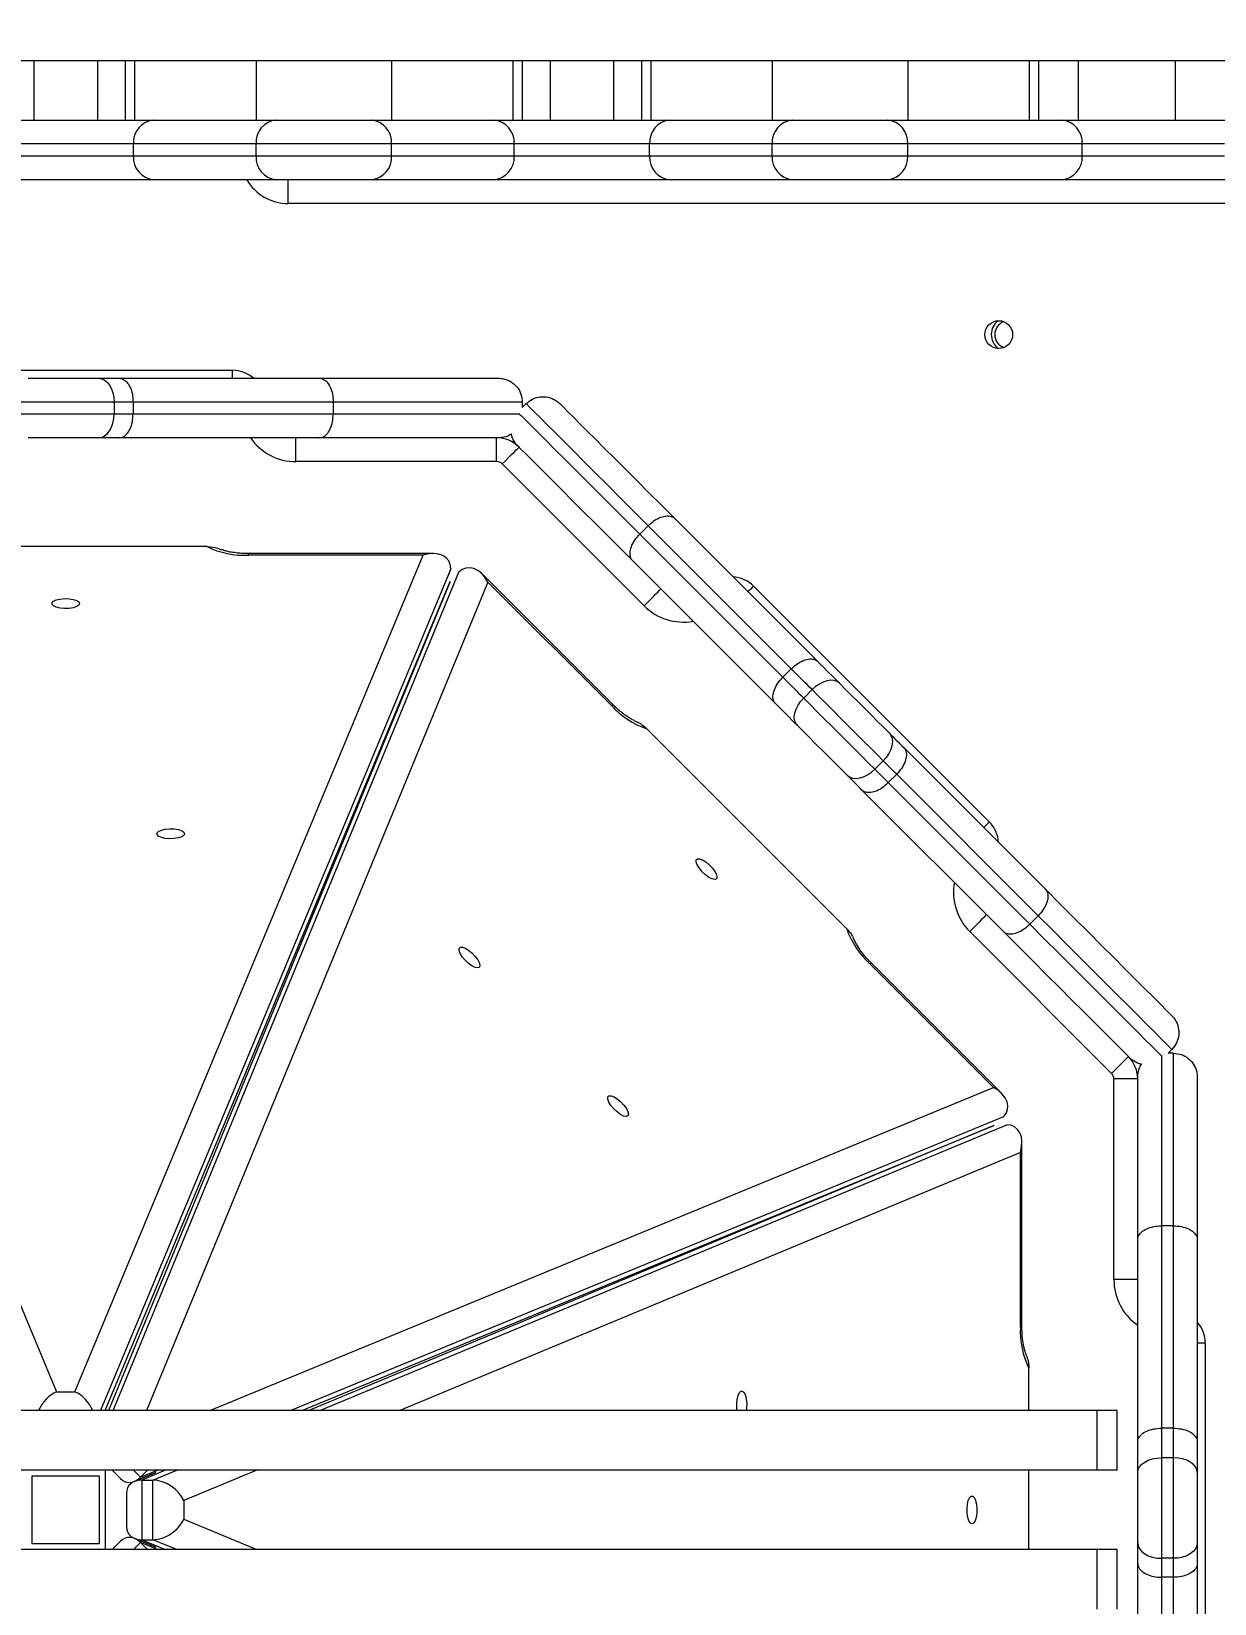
# Model space of a CAD drawing. Header units: millimetres. Extents: x -8760 to 8364, y -7998 to 7451.
# Drawn here: x -3304.2 to -3006.3, y -2432.1 to -2036.2 of the extents above; entities that cross this region are included whole.
import ezdxf

# ---------------------------------------------------------------- set-up
doc = ezdxf.new("R2010")
doc.units = ezdxf.units.MM
for name, color, linetype in [('DIKOM_ОБЪЕКТ', 7, 'Continuous'), ('DIKOM_РАЗМЕР_ЗОНА', 7, 'Continuous'), ('DIKOM_РАЗМЕР_ОБЪЕКТА', 7, 'Continuous')]:
    doc.layers.add(name, color=color, linetype=linetype)
doc.styles.add('style1', font='arial.ttf', dxfattribs={"width": 0.8})
doc.dimstyles.new('1-50', dxfattribs={"dimtxt": 300, "dimasz": 200, "dimexe": 100, "dimexo": 0, "dimgap": 100, "dimtad": 1, "dimtxsty": 'style1', "dimcen": 200, "dimclrd": 7, "dimclre": 7, "dimclrt": 7, "dimadec": 1, "dimazin": 2, "dimtfac": 1, "dimtmove": 0, "dimatfit": 2, "dimfxl": 0, "dimlwd": 25, "dimlwe": 18, "dimarcsym": 0})

# ---------------------------------------------------------------- blocks, each defined once
blk = doc.blocks.new('*D21')
at = {"layer": 'Defpoints', "color": 0, "transparency": 16777216}
for p in [(-7755.65, -10.55), (8364.4, -2410.44), (8364.4, -7897.56)]:
    blk.add_point(p, dxfattribs=at)
at = {"layer": 'DIKOM_РАЗМЕР_ЗОНА', "color": 7, "lineweight": 18, "transparency": 16777216}
for p, q in [((-7755.65, -10.55), (-7755.65, -7997.56)), ((8364.4, -2410.44), (8364.4, -7997.56))]:
    blk.add_line(p, q, dxfattribs=at)
at = {"layer": 'DIKOM_РАЗМЕР_ЗОНА', "color": 7, "lineweight": 25, "transparency": 16777216}
blk.add_line((-7555.65, -7897.56), (8164.4, -7897.56), dxfattribs=at)
at = {"layer": 'DIKOM_РАЗМЕР_ЗОНА', "color": 7, "transparency": 16777216}
for points in [[(-7555.65, -7864.23), (-7555.65, -7930.9), (-7755.65, -7897.56)], [(8164.4, -7864.23), (8164.4, -7930.9), (8364.4, -7897.56)]]:
    blk.add_solid(points, dxfattribs=at)
at = {"layer": 'DIKOM_РАЗМЕР_ЗОНА', "color": 7, "transparency": 16777216, "insert": (1040.74, -7644.39), "char_height": 300, "attachment_point": 5, "style": 'style1'}
blk.add_mtext('16100', dxfattribs=at)
blk = doc.blocks.new('*D19')
at = {"layer": 'Defpoints', "color": 0, "transparency": 16777216}
for p in [(-5756.7, -306.55), (6365.48, -2710.55), (6365.48, -7111.41)]:
    blk.add_point(p, dxfattribs=at)
at = {"layer": 'DIKOM_РАЗМЕР_ОБЪЕКТА', "color": 7, "lineweight": 18, "transparency": 16777216}
for p, q in [((-5756.7, -306.55), (-5756.7, -7211.41)), ((6365.48, -2710.55), (6365.48, -7211.41))]:
    blk.add_line(p, q, dxfattribs=at)
at = {"layer": 'DIKOM_РАЗМЕР_ОБЪЕКТА', "color": 7, "lineweight": 25, "transparency": 16777216}
blk.add_line((-5556.7, -7111.41), (6165.48, -7111.41), dxfattribs=at)
at = {"layer": 'DIKOM_РАЗМЕР_ОБЪЕКТА', "color": 7, "transparency": 16777216}
for points in [[(-5556.7, -7078.08), (-5556.7, -7144.75), (-5756.7, -7111.41)], [(6165.48, -7078.08), (6165.48, -7144.75), (6365.48, -7111.41)]]:
    blk.add_solid(points, dxfattribs=at)
at = {"layer": 'DIKOM_РАЗМЕР_ОБЪЕКТА', "color": 7, "transparency": 16777216, "insert": (1047.24, -6858.24), "char_height": 300, "attachment_point": 5, "style": 'style1'}
blk.add_mtext('12100', dxfattribs=at)

msp = doc.modelspace()

# ---------------------------------------------------------------- linework, layer by layer
at = {"layer": 'DIKOM_ОБЪЕКТ', "color": 7, "linetype": 'Continuous', "lineweight": 15}
for p, q in [((-3310.609, -2043.554), (-3303.608, -2043.554)), ((-3303.608, -2043.554), (-3303.608, -2058.554)), ((-3303.608, -2043.554), (-3287.608, -2043.554)), ((-3287.608, -2043.554), (-3287.608, -2058.554)), ((-3287.608, -2043.554), (-3280.608, -2043.554)), ((-3280.608, -2043.554), (-3280.608, -2058.554)), ((-3280.608, -2043.554), (-3278.258, -2043.554)), ((-3278.258, -2043.554), (-3278.258, -2058.554)), ((-3278.258, -2043.554), (-3247.67, -2043.554)), ((-3247.67, -2043.554), (-3247.67, -2058.554)), ((-3247.67, -2043.554), (-3213.547, -2043.554)), ((-3213.547, -2043.554), (-3213.547, -2058.554)), ((-3213.547, -2043.554), (-3182.959, -2043.554)), ((-3182.959, -2043.554), (-3182.959, -2058.554)), ((-3182.959, -2043.554), (-3180.608, -2043.554)), ((-3180.608, -2043.554), (-3180.608, -2058.554)), ((-3180.608, -2043.554), (-3173.608, -2043.554)), ((-3173.608, -2043.554), (-3173.608, -2058.554)), ((-3173.608, -2043.554), (-3157.608, -2043.554)), ((-3157.608, -2043.554), (-3157.608, -2058.554)), ((-3157.608, -2043.554), (-3150.608, -2043.554)), ((-3150.608, -2043.554), (-3150.608, -2058.554)), ((-3150.608, -2043.554), (-3148.258, -2043.554)), ((-3148.258, -2043.554), (-3148.258, -2058.554)), ((-3148.258, -2043.554), (-3117.67, -2043.554)), ((-3117.67, -2043.554), (-3117.67, -2058.554)), ((-3117.67, -2043.554), (-3083.547, -2043.554)), ((-3083.547, -2043.554), (-3083.547, -2058.554)), ((-3083.547, -2043.554), (-3052.959, -2043.554)), ((-3052.959, -2043.554), (-3052.959, -2058.554)), ((-3052.959, -2043.554), (-3050.608, -2043.554)), ((-3050.608, -2043.554), (-3050.608, -2058.554)), ((-3050.608, -2043.554), (-3040.608, -2043.554)), ((-3040.608, -2043.554), (-3040.608, -2058.554)), ((-3040.608, -2043.554), (-3016.184, -2043.554)), ((-3016.184, -2043.554), (-3016.184, -2058.554)), ((-3016.184, -2043.554), (-2997.36, -2043.554)), ((-3317.788, -2058.554), (-3273.428, -2058.554)), ((-3273.428, -2058.554), (-3242.552, -2058.554)), ((-3242.552, -2058.554), (-3218.665, -2058.554)), ((-3218.665, -2058.554), (-3187.789, -2058.554)), ((-3187.789, -2058.554), (-3143.428, -2058.554)), ((-3143.428, -2058.554), (-3112.552, -2058.554)), ((-3112.552, -2058.554), (-3088.665, -2058.554)), ((-3088.665, -2058.554), (-3044.732, -2058.554)), ((-3044.732, -2058.554), (-2998.081, -2058.554)), ((-3278.547, -2064.554), (-3312.67, -2064.554)), ((-3278.547, -2067.554), (-3278.547, -2064.554)), ((-3247.67, -2064.554), (-3278.547, -2064.554)), ((-3247.67, -2067.554), (-3247.67, -2064.554)), ((-3213.547, -2064.554), (-3247.67, -2064.554)), ((-3213.547, -2067.554), (-3213.547, -2064.554)), ((-3182.67, -2064.554), (-3213.547, -2064.554)), ((-3182.67, -2067.554), (-3182.67, -2064.554)), ((-3148.547, -2064.554), (-3182.67, -2064.554)), ((-3117.67, -2064.554), (-3148.547, -2064.554)), ((-3148.547, -2067.554), (-3148.547, -2064.554)), ((-3117.67, -2067.554), (-3117.67, -2064.554)), ((-3083.547, -2064.554), (-3117.67, -2064.554)), ((-3083.547, -2067.554), (-3083.547, -2064.554)), ((-3039.613, -2064.554), (-3083.547, -2064.554)), ((-3039.613, -2067.554), (-3039.613, -2064.554)), ((-3003.728, -2064.554), (-3039.613, -2064.554)), ((-3312.67, -2067.554), (-3278.547, -2067.554)), ((-3278.547, -2067.554), (-3247.67, -2067.554)), ((-3247.67, -2067.554), (-3213.547, -2067.554)), ((-3213.547, -2067.554), (-3182.67, -2067.554)), ((-3182.67, -2067.554), (-3148.547, -2067.554)), ((-3148.547, -2067.554), (-3117.67, -2067.554)), ((-3117.67, -2067.554), (-3083.547, -2067.554)), ((-3083.547, -2067.554), (-3039.613, -2067.554)), ((-3039.613, -2067.554), (-3003.728, -2067.554)), ((-3273.428, -2073.554), (-3317.788, -2073.554)), ((-3242.552, -2073.554), (-3273.428, -2073.554)), ((-3218.665, -2073.554), (-3242.552, -2073.554)), ((-3239.608, -2079.554), (-3239.608, -2073.554)), ((-3187.789, -2073.554), (-3218.665, -2073.554)), ((-3143.428, -2073.554), (-3187.789, -2073.554)), ((-3112.552, -2073.554), (-3143.428, -2073.554)), ((-3088.665, -2073.554), (-3112.552, -2073.554)), ((-3044.732, -2073.554), (-3088.665, -2073.554)), ((-2998.081, -2073.554), (-3044.732, -2073.554)), ((-2966.608, -2079.554), (-3239.608, -2079.554)), ((-3337.608, -2121.554), (-3253.608, -2121.554)), ((-3253.608, -2123.554), (-3253.608, -2121.554)), ((-3305.049, -2123.554), (-3287.312, -2123.554)), ((-3287.312, -2123.554), (-3282.122, -2123.554)), ((-3282.122, -2123.554), (-3231.679, -2123.554)), ((-3231.679, -2123.554), (-3186.608, -2123.554)), ((-3283.409, -2129.554), (-3308.748, -2129.554)), ((-3283.409, -2129.554), (-3283.409, -2132.554)), ((-3278.631, -2129.554), (-3283.409, -2129.554)), ((-3278.631, -2129.554), (-3278.631, -2132.554)), ((-3228.228, -2129.554), (-3278.631, -2129.554)), ((-3228.228, -2129.554), (-3228.228, -2132.554)), ((-3180.608, -2129.554), (-3228.228, -2129.554)), ((-3180.608, -2129.554), (-3180.608, -2130.92)), ((-3179.643, -2129.954), (-3180.608, -2130.92)), ((-3308.748, -2132.554), (-3283.409, -2132.554)), ((-3283.409, -2132.554), (-3278.631, -2132.554)), ((-3278.631, -2132.554), (-3228.228, -2132.554)), ((-3228.228, -2132.554), (-3181.397, -2132.554)), ((-3287.312, -2138.554), (-3305.049, -2138.554)), ((-3282.122, -2138.554), (-3287.312, -2138.554)), ((-3231.679, -2138.554), (-3282.122, -2138.554)), ((-3237.608, -2144.554), (-3237.608, -2138.554)), ((-3186.608, -2138.554), (-3231.679, -2138.554)), ((-3187.084, -2144.554), (-3187.084, -2138.554)), ((-3181.602, -2140.728), (-3181.6, -2140.725)), ((-3187.084, -2144.554), (-3237.608, -2144.554)), ((-3149.944, -2180.866), (-3185.67, -2145.14)), ((-3148.914, -2160.683), (-3151.035, -2162.804)), ((-3112.87, -2196.727), (-3148.914, -2160.683)), ((-3142.224, -2158.887), (-3106.265, -2194.847)), ((-3151.035, -2162.804), (-3114.991, -2198.848)), ((-3385.647, -2168.113), (-3297.937, -2378.834)), ((-3260.001, -2165.963), (-3331.216, -2165.963)), ((-3293.28, -2378.834), (-3205.57, -2168.113)), ((-3203.075, -2167.715), (-3249.608, -2167.715)), ((-3249.608, -2168.113), (-3249.608, -2167.715)), ((-3205.57, -2168.113), (-3249.608, -2168.113)), ((-3116.872, -2205.453), (-3152.831, -2169.494)), ((-3198.608, -2171.564), (-3286.847, -2383.554)), ((-3283.662, -2383.554), (-3196.621, -2172.388)), ((-3157.836, -2205.728), (-3190.74, -2172.824)), ((-3285.681, -2383.554), (-3198.78, -2174.778)), ((-3198.771, -2174.781), (-3284.826, -2383.554)), ((-3189.258, -2174.87), (-3275.276, -2383.554)), ((-3158.118, -2206.01), (-3189.258, -2174.87)), ((-3122.367, -2175.916), (-3062.97, -2235.313)), ((-3112.87, -2196.727), (-3114.991, -2198.848)), ((-3107.616, -2201.981), (-3109.738, -2204.102)), ((-3098.892, -2262.195), (-3149.249, -2211.838)), ((-3084.547, -2216.565), (-3048.878, -2252.234)), ((-3089.699, -2219.898), (-3091.82, -2222.019)), ((-3086.321, -2223.276), (-3088.442, -2225.398)), ((-3050.681, -2258.916), (-3086.321, -2223.276)), ((-3059.485, -2262.84), (-3095.153, -2227.172)), ((-3088.442, -2225.398), (-3052.802, -2261.038)), ((-3050.681, -2258.916), (-3052.802, -2261.038)), ((-3032.194, -2298.616), (-3067.92, -2262.89)), ((-3093.064, -2271.064), (-3092.782, -2270.782)), ((-3061.924, -2302.204), (-3093.064, -2271.064)), ((-3059.878, -2303.686), (-3092.782, -2270.782)), ((-3019.608, -2294.124), (-3019.608, -2337.011)), ((-3017.008, -2292.589), (-3017.974, -2293.554)), ((-3016.608, -2293.554), (-3017.974, -2293.554)), ((-3016.608, -2337.011), (-3016.608, -2293.554)), ((-3031.608, -2350.554), (-3031.608, -2300.03)), ((-3025.608, -2300.03), (-3031.608, -2300.03)), ((-3025.612, -2299.787), (-3025.608, -2299.787)), ((-3025.608, -2340.472), (-3025.608, -2299.554)), ((-3010.608, -2299.554), (-3010.608, -2340.472)), ((-3259.285, -2383.554), (-3061.924, -2302.204)), ((-3059.442, -2309.567), (-3238.94, -2383.554)), ((-3236.116, -2383.554), (-3061.836, -2311.717)), ((-3061.832, -2311.726), (-3234.397, -2383.554)), ((-3231.596, -2383.554), (-3058.619, -2311.554)), ((-3054.769, -2362.554), (-3054.769, -2316.021)), ((-3055.167, -2318.516), (-3211.421, -2383.554)), ((-3055.167, -2362.554), (-3055.167, -2318.516)), ((-3019.608, -2337.011), (-3019.608, -2387.985)), ((-3016.608, -2337.011), (-3019.608, -2337.011)), ((-3016.608, -2387.985), (-3016.608, -2337.011)), ((-3025.608, -2391.326), (-3025.608, -2340.472)), ((-3010.608, -2340.472), (-3010.608, -2391.326)), ((-3025.608, -2350.554), (-3031.608, -2350.554)), ((-3055.167, -2362.554), (-3054.769, -2362.554)), ((-3008.608, -2366.554), (-3010.608, -2366.554)), ((-3008.608, -2366.554), (-3008.608, -2450.554)), ((-3053.017, -2383.554), (-3053.017, -2372.946)), ((-3297.937, -2378.834), (-3293.28, -2378.834)), ((-3035.788, -2383.554), (-3320.609, -2383.554)), ((-3035.788, -2398.554), (-3035.788, -2383.554)), ((-3030.788, -2383.554), (-3035.788, -2383.554)), ((-3030.788, -2398.554), (-3030.788, -2383.554)), ((-3025.608, -2399.113), (-3025.608, -2391.326)), ((-3019.608, -2387.985), (-3019.608, -2395.415)), ((-3016.608, -2387.985), (-3019.608, -2387.985)), ((-3016.608, -2395.415), (-3016.608, -2387.985)), ((-3010.608, -2391.326), (-3010.608, -2399.113)), ((-3035.788, -2398.554), (-3320.609, -2398.554)), ((-3285.608, -2418.554), (-3285.608, -2398.554)), ((-3283.945, -2398.554), (-3281.82, -2400.679)), ((-3278.501, -2398.554), (-3276.751, -2400.304)), ((-3278.314, -2401.38), (-3272.941, -2399.165)), ((-3272.941, -2399.165), (-3278.307, -2401.398)), ((-3276.751, -2400.304), (-3275.002, -2398.554)), ((-3276.751, -2400.304), (-3272.507, -2398.554)), ((-3270.434, -2398.554), (-3276.44, -2401.054)), ((-3273.639, -2401.054), (-3267.633, -2398.554)), ((-3247.458, -2398.554), (-3265.888, -2406.226)), ((-3053.017, -2418.554), (-3053.017, -2398.554)), ((-3030.788, -2398.554), (-3035.788, -2398.554)), ((-3025.608, -2416.851), (-3025.608, -2399.113)), ((-3019.608, -2395.415), (-3019.608, -2420.754)), ((-3016.608, -2395.415), (-3019.608, -2395.415)), ((-3016.608, -2420.754), (-3016.608, -2395.415)), ((-3010.608, -2399.113), (-3010.608, -2416.851)), ((-3304.109, -2400.054), (-3304.109, -2417.054)), ((-3287.108, -2400.054), (-3304.109, -2400.054)), ((-3287.108, -2417.054), (-3287.108, -2400.054)), ((-3276.44, -2401.054), (-3273.639, -2401.054)), ((-3276.44, -2401.054), (-3276.44, -2416.054)), ((-3275.608, -2400.275), (-3275.608, -2400.264)), ((-3273.639, -2416.054), (-3273.639, -2401.054)), ((-3280.29, -2404.372), (-3280.29, -2412.736)), ((-3265.888, -2406.226), (-3265.888, -2410.883)), ((-3265.888, -2410.883), (-3247.458, -2418.554)), ((-3035.788, -2418.554), (-3320.609, -2418.554)), ((-3304.109, -2417.054), (-3287.108, -2417.054)), ((-3281.82, -2416.429), (-3283.945, -2418.554)), ((-3276.751, -2416.805), (-3278.501, -2418.554)), ((-3272.941, -2417.943), (-3278.314, -2415.728)), ((-3278.307, -2415.71), (-3272.941, -2417.943)), ((-3276.751, -2416.805), (-3275.002, -2418.554)), ((-3272.507, -2418.554), (-3276.751, -2416.805)), ((-3276.44, -2416.054), (-3273.639, -2416.054)), ((-3276.44, -2416.054), (-3270.434, -2418.554)), ((-3275.608, -2416.844), (-3275.608, -2416.833)), ((-3267.633, -2418.554), (-3273.639, -2416.054)), ((-3035.788, -2433.554), (-3035.788, -2418.554)), ((-3030.788, -2418.554), (-3035.788, -2418.554)), ((-3030.788, -2433.554), (-3030.788, -2418.554)), ((-3025.608, -2422.04), (-3025.608, -2416.851)), ((-3010.608, -2416.851), (-3010.608, -2422.04)), ((-3025.608, -2472.484), (-3025.608, -2422.04)), ((-3016.608, -2420.754), (-3019.608, -2420.754)), ((-3019.608, -2420.754), (-3019.608, -2425.532)), ((-3016.608, -2425.532), (-3016.608, -2420.754)), ((-3010.608, -2422.04), (-3010.608, -2472.484)), ((-3016.608, -2425.532), (-3019.608, -2425.532)), ((-3019.608, -2425.532), (-3019.608, -2475.935)), ((-3016.608, -2475.935), (-3016.608, -2425.532))]:
    msp.add_line(p, q, dxfattribs=at)
at = {"layer": 'DIKOM_ОБЪЕКТ', "color": 7, "linetype": 'Continuous', "lineweight": 15, "flags": 128}
for points in [[(-3287.312, -2123.554), (-3286.55, -2123.669), (-3285.818, -2124.011), (-3285.143, -2124.565), (-3284.552, -2125.312), (-3284.066, -2126.221), (-3283.706, -2127.258), (-3283.484, -2128.384), (-3283.409, -2129.554)], [(-3148.914, -2160.683), (-3152.506, -2157.091), (-3155.933, -2153.664), (-3159.183, -2150.414), (-3162.244, -2147.353), (-3165.104, -2144.493), (-3167.752, -2141.845), (-3170.179, -2139.418), (-3172.375, -2137.222), (-3174.333, -2135.264), (-3176.044, -2133.553), (-3177.503, -2132.094), (-3178.704, -2130.893), (-3179.643, -2129.954)], [(-3171.158, -2129.954), (-3170.257, -2130.855), (-3169.111, -2132), (-3167.727, -2133.385), (-3166.107, -2135.005), (-3164.258, -2136.853), (-3162.188, -2138.923), (-3159.904, -2141.208), (-3157.414, -2143.698), (-3154.727, -2146.384), (-3151.854, -2149.258), (-3148.805, -2152.307), (-3145.591, -2155.521), (-3142.224, -2158.887)], [(-3287.312, -2138.554), (-3286.55, -2138.439), (-3285.818, -2138.097), (-3285.143, -2137.543), (-3284.552, -2136.797), (-3284.066, -2135.888), (-3283.706, -2134.85), (-3283.484, -2133.725), (-3283.409, -2132.554)], [(-3181.361, -2132.478), (-3180.825, -2133.014), (-3179.624, -2134.215), (-3178.165, -2135.674), (-3176.454, -2137.386), (-3174.496, -2139.343), (-3172.3, -2141.54), (-3169.873, -2143.966), (-3167.225, -2146.615), (-3164.365, -2149.474), (-3161.304, -2152.535), (-3158.054, -2155.785), (-3154.627, -2159.212), (-3151.035, -2162.804)], [(-3185.67, -2145.14), (-3184.843, -2144.312), (-3184.047, -2143.516), (-3183.313, -2142.783), (-3182.67, -2142.14), (-3182.143, -2141.612), (-3181.751, -2141.22), (-3181.509, -2140.979), (-3181.428, -2140.897)], [(-3152.831, -2169.494), (-3156.198, -2166.127), (-3159.411, -2162.913), (-3162.461, -2159.864), (-3165.334, -2156.991), (-3168.021, -2154.304), (-3170.511, -2151.814), (-3172.795, -2149.53), (-3174.865, -2147.46), (-3176.713, -2145.611), (-3178.333, -2143.992), (-3179.718, -2142.607), (-3180.863, -2141.462), (-3181.764, -2140.561)], [(-3149.944, -2180.866), (-3149.117, -2180.038), (-3148.321, -2179.242), (-3147.587, -2178.509), (-3146.944, -2177.866), (-3146.417, -2177.338), (-3146.025, -2176.946), (-3145.783, -2176.705), (-3145.702, -2176.623)], [(-3122.367, -2175.916), (-3122.449, -2175.998), (-3122.69, -2176.239), (-3123.082, -2176.631), (-3123.61, -2177.159), (-3123.781, -2177.33)], [(-3292.108, -2180.298), (-3292.298, -2180.705), (-3292.846, -2181.068), (-3293.694, -2181.348), (-3294.749, -2181.514), (-3295.897, -2181.548), (-3297.014, -2181.446), (-3297.979, -2181.221), (-3298.687, -2180.895), (-3299.061, -2180.504), (-3299.061, -2180.091), (-3298.687, -2179.701), (-3297.979, -2179.375), (-3297.014, -2179.149), (-3295.897, -2179.048), (-3294.749, -2179.082), (-3293.694, -2179.248), (-3292.846, -2179.527), (-3292.298, -2179.89), (-3292.108, -2180.298)], [(-3107.616, -2201.981), (-3108.248, -2201.349), (-3108.887, -2200.71), (-3109.534, -2200.063), (-3110.187, -2199.41), (-3110.848, -2198.749), (-3111.515, -2198.082), (-3112.189, -2197.408), (-3112.87, -2196.727)], [(-3106.265, -2194.847), (-3105.552, -2195.559), (-3104.846, -2196.266), (-3104.147, -2196.965), (-3103.455, -2197.657), (-3102.77, -2198.342), (-3102.092, -2199.02), (-3101.421, -2199.69), (-3100.759, -2200.353)], [(-3114.991, -2198.848), (-3114.311, -2199.529), (-3113.637, -2200.203), (-3112.969, -2200.871), (-3112.309, -2201.531), (-3111.655, -2202.185), (-3111.009, -2202.831), (-3110.369, -2203.47), (-3109.738, -2204.102)], [(-3100.759, -2200.353), (-3101.35, -2199.924), (-3102.082, -2199.675), (-3102.927, -2199.615), (-3103.85, -2199.746), (-3104.819, -2200.064), (-3105.794, -2200.556), (-3106.738, -2201.203), (-3107.616, -2201.981)], [(-3100.759, -2200.353), (-3099.338, -2201.773), (-3097.78, -2203.331), (-3096.131, -2204.981), (-3094.438, -2206.674), (-3092.752, -2208.36), (-3091.121, -2209.99), (-3089.594, -2211.517), (-3088.216, -2212.895)], [(-3111.365, -2210.96), (-3111.794, -2210.368), (-3112.043, -2209.636), (-3112.103, -2208.792), (-3111.972, -2207.868), (-3111.654, -2206.9), (-3111.162, -2205.924), (-3110.515, -2204.98), (-3109.738, -2204.102)], [(-3109.738, -2204.102), (-3108.132, -2205.707), (-3106.393, -2207.447), (-3104.553, -2209.287), (-3102.646, -2211.194), (-3100.708, -2213.131), (-3098.777, -2215.063), (-3096.888, -2216.952), (-3095.076, -2218.763), (-3093.376, -2220.463), (-3091.82, -2222.019)], [(-3089.699, -2219.898), (-3091.255, -2218.342), (-3092.955, -2216.642), (-3094.766, -2214.831), (-3096.656, -2212.941), (-3098.587, -2211.01), (-3100.524, -2209.073), (-3102.431, -2207.166), (-3104.272, -2205.325), (-3106.011, -2203.586), (-3107.616, -2201.981)], [(-3158.118, -2206.01), (-3157.897, -2205.789), (-3157.836, -2205.728)], [(-3111.365, -2210.96), (-3112.028, -2210.297), (-3112.698, -2209.627), (-3113.376, -2208.949), (-3114.061, -2208.264), (-3114.753, -2207.571), (-3115.453, -2206.872), (-3116.159, -2206.166), (-3116.872, -2205.453)], [(-3098.823, -2223.502), (-3100.201, -2222.124), (-3101.728, -2220.597), (-3103.358, -2218.967), (-3105.045, -2217.28), (-3106.738, -2215.587), (-3108.387, -2213.938), (-3109.945, -2212.38), (-3111.365, -2210.96)], [(-3088.216, -2212.895), (-3087.76, -2213.515), (-3087.483, -2214.274), (-3087.398, -2215.144), (-3087.508, -2216.089), (-3087.807, -2217.076), (-3088.286, -2218.064), (-3088.924, -2219.017), (-3089.699, -2219.898)], [(-3088.216, -2212.895), (-3087.773, -2213.339), (-3087.324, -2213.788), (-3086.872, -2214.24), (-3086.415, -2214.697), (-3085.954, -2215.158), (-3085.489, -2215.623), (-3085.02, -2216.092), (-3084.547, -2216.565)], [(-3086.321, -2223.276), (-3086.756, -2222.841), (-3087.188, -2222.409), (-3087.616, -2221.981), (-3088.04, -2221.556), (-3088.461, -2221.136), (-3088.878, -2220.719), (-3089.29, -2220.307), (-3089.699, -2219.898)], [(-3098.823, -2223.502), (-3098.203, -2223.959), (-3097.444, -2224.235), (-3096.575, -2224.32), (-3095.629, -2224.211), (-3094.643, -2223.911), (-3093.654, -2223.433), (-3092.701, -2222.794), (-3091.82, -2222.019)], [(-3095.153, -2227.172), (-3095.626, -2226.699), (-3096.095, -2226.23), (-3096.56, -2225.764), (-3097.021, -2225.304), (-3097.478, -2224.847), (-3097.931, -2224.394), (-3098.379, -2223.946), (-3098.823, -2223.502)], [(-3091.82, -2222.019), (-3091.412, -2222.428), (-3090.999, -2222.841), (-3090.582, -2223.257), (-3090.162, -2223.678), (-3089.737, -2224.102), (-3089.309, -2224.53), (-3088.877, -2224.962), (-3088.442, -2225.398)], [(-3062.97, -2235.313), (-3063.052, -2235.395), (-3063.293, -2235.636), (-3063.685, -2236.028), (-3064.213, -2236.556), (-3064.384, -2236.727)], [(-3265.653, -2238.282), (-3265.843, -2238.689), (-3266.391, -2239.052), (-3267.239, -2239.332), (-3268.294, -2239.498), (-3269.442, -2239.532), (-3270.559, -2239.43), (-3271.523, -2239.205), (-3272.231, -2238.879), (-3272.605, -2238.488), (-3272.605, -2238.075), (-3272.231, -2237.685), (-3271.523, -2237.359), (-3270.559, -2237.133), (-3269.442, -2237.032), (-3268.294, -2237.066), (-3267.239, -2237.232), (-3266.391, -2237.511), (-3265.843, -2237.875), (-3265.653, -2238.282)], [(-3131.732, -2249.627), (-3132.154, -2249.781), (-3132.798, -2249.65), (-3133.596, -2249.249), (-3134.459, -2248.62), (-3135.295, -2247.832), (-3136.013, -2246.971), (-3136.535, -2246.129), (-3136.805, -2245.398), (-3136.794, -2244.857), (-3136.502, -2244.565), (-3135.961, -2244.554), (-3135.23, -2244.824), (-3134.389, -2245.346), (-3133.527, -2246.064), (-3132.739, -2246.9), (-3132.111, -2247.764), (-3131.709, -2248.561), (-3131.578, -2249.205), (-3131.732, -2249.627)], [(-3048.878, -2252.234), (-3045.06, -2256.052), (-3041.415, -2259.697), (-3037.956, -2263.156), (-3034.696, -2266.416), (-3031.647, -2269.465), (-3028.818, -2272.293), (-3026.222, -2274.89), (-3023.866, -2277.246), (-3021.76, -2279.352), (-3019.91, -2281.201), (-3018.325, -2282.787), (-3017.008, -2284.103)], [(-3063.677, -2258.648), (-3063.759, -2258.729), (-3064, -2258.97), (-3064.392, -2259.363), (-3064.92, -2259.89), (-3065.563, -2260.533), (-3066.296, -2261.267), (-3067.092, -2262.062), (-3067.92, -2262.89)], [(-3017.008, -2292.589), (-3018.261, -2291.336), (-3019.76, -2289.837), (-3021.501, -2288.096), (-3023.479, -2286.118), (-3025.687, -2283.91), (-3028.119, -2281.478), (-3030.766, -2278.831), (-3033.621, -2275.976), (-3036.675, -2272.922), (-3039.919, -2269.678), (-3043.341, -2266.256), (-3046.932, -2262.665), (-3050.681, -2258.916)], [(-3027.615, -2294.71), (-3028.931, -2293.394), (-3030.517, -2291.808), (-3032.366, -2289.958), (-3034.473, -2287.852), (-3036.828, -2285.497), (-3039.425, -2282.9), (-3042.253, -2280.072), (-3045.303, -2277.022), (-3048.563, -2273.762), (-3052.021, -2270.303), (-3055.666, -2266.658), (-3059.485, -2262.84)], [(-3052.802, -2261.038), (-3049.053, -2264.786), (-3045.462, -2268.377), (-3042.04, -2271.8), (-3038.797, -2275.043), (-3035.743, -2278.097), (-3032.887, -2280.952), (-3030.24, -2283.6), (-3027.808, -2286.031), (-3025.6, -2288.239), (-3023.623, -2290.217), (-3021.881, -2291.958), (-3020.382, -2293.457), (-3019.688, -2294.152)], [(-3191.44, -2271.921), (-3191.862, -2272.075), (-3192.506, -2271.944), (-3193.303, -2271.543), (-3194.167, -2270.914), (-3195.003, -2270.126), (-3195.721, -2269.265), (-3196.243, -2268.423), (-3196.513, -2267.692), (-3196.502, -2267.151), (-3196.21, -2266.859), (-3195.669, -2266.848), (-3194.938, -2267.118), (-3194.097, -2267.64), (-3193.235, -2268.358), (-3192.447, -2269.194), (-3191.818, -2270.058), (-3191.417, -2270.855), (-3191.286, -2271.499), (-3191.44, -2271.921)], [(-3027.952, -2294.373), (-3028.033, -2294.455), (-3028.275, -2294.696), (-3028.667, -2295.088), (-3029.194, -2295.616), (-3029.837, -2296.259), (-3030.571, -2296.992), (-3031.366, -2297.788), (-3032.194, -2298.616)], [(-3154.026, -2309.335), (-3154.448, -2309.489), (-3155.093, -2309.358), (-3155.89, -2308.956), (-3156.753, -2308.328), (-3157.589, -2307.54), (-3158.307, -2306.678), (-3158.83, -2305.837), (-3159.1, -2305.106), (-3159.088, -2304.565), (-3158.796, -2304.273), (-3158.255, -2304.262), (-3157.524, -2304.532), (-3156.683, -2305.054), (-3155.821, -2305.772), (-3155.033, -2306.608), (-3154.405, -2307.471), (-3154.003, -2308.269), (-3153.872, -2308.913), (-3154.026, -2309.335)], [(-3126.477, -2383.554), (-3126.552, -2382.958), (-3126.586, -2381.81), (-3126.485, -2380.693), (-3126.259, -2379.728), (-3125.933, -2379.02), (-3125.543, -2378.646), (-3125.13, -2378.646), (-3124.739, -2379.02), (-3124.413, -2379.728), (-3124.187, -2380.693), (-3124.086, -2381.81), (-3124.12, -2382.958), (-3124.195, -2383.554)], [(-3025.608, -2399.113), (-3025.493, -2398.392), (-3025.152, -2397.698), (-3024.597, -2397.059), (-3023.851, -2396.498), (-3022.942, -2396.038), (-3021.904, -2395.696), (-3020.779, -2395.486), (-3019.608, -2395.415)], [(-3010.608, -2399.113), (-3010.724, -2398.392), (-3011.065, -2397.698), (-3011.62, -2397.059), (-3012.366, -2396.498), (-3013.275, -2396.038), (-3014.312, -2395.696), (-3015.438, -2395.486), (-3016.608, -2395.415)], [(-3067.352, -2412.054), (-3067.759, -2411.864), (-3068.122, -2411.316), (-3068.402, -2410.468), (-3068.568, -2409.413), (-3068.602, -2408.265), (-3068.501, -2407.148), (-3068.275, -2406.184), (-3067.949, -2405.476), (-3067.558, -2405.102), (-3067.145, -2405.102), (-3066.755, -2405.476), (-3066.429, -2406.184), (-3066.203, -2407.148), (-3066.102, -2408.265), (-3066.136, -2409.413), (-3066.302, -2410.468), (-3066.582, -2411.316), (-3066.945, -2411.864), (-3067.352, -2412.054)], [(-3025.608, -2416.851), (-3025.493, -2417.612), (-3025.152, -2418.344), (-3024.597, -2419.019), (-3023.851, -2419.611), (-3022.942, -2420.096), (-3021.904, -2420.457), (-3020.779, -2420.679), (-3019.608, -2420.754)], [(-3010.608, -2416.851), (-3010.724, -2417.612), (-3011.065, -2418.344), (-3011.62, -2419.019), (-3012.366, -2419.611), (-3013.275, -2420.096), (-3014.312, -2420.457), (-3015.438, -2420.679), (-3016.608, -2420.754)]]:
    msp.add_lwpolyline(points, dxfattribs=at)
at = {"layer": 'DIKOM_ОБЪЕКТ', "color": 7, "linetype": 'Continuous', "lineweight": 15}
msp.add_circle((-3060.608, -2112.554), 3.5, dxfattribs=at)
for centre, radius, start, end in [((-3272.95, -2064.146), 5.612, 94.89331, 184.17276), ((-3242.073, -2064.146), 5.612, 94.89331, 184.17276), ((-3219.144, -2064.146), 5.612, 355.82724, 85.10669), ((-3188.267, -2064.146), 5.612, 355.82724, 85.10669), ((-3142.95, -2064.146), 5.612, 94.89331, 184.17276), ((-3112.073, -2064.146), 5.612, 94.89331, 184.17276), ((-3089.144, -2064.146), 5.612, 355.82672, 85.10721), ((-3045.211, -2064.146), 5.612, 355.82855, 85.10538), ((-3272.95, -2067.963), 5.612, 175.82632, 265.10762), ((-3242.073, -2067.963), 5.612, 175.82632, 265.10762), ((-3219.144, -2067.963), 5.612, 274.89238, 4.17368), ((-3188.267, -2067.963), 5.612, 274.89238, 4.17368), ((-3142.95, -2067.963), 5.612, 175.82632, 265.10762), ((-3112.073, -2067.963), 5.612, 175.82632, 265.10762), ((-3089.144, -2067.963), 5.612, 274.89186, 4.1742), ((-3045.211, -2067.962), 5.612, 274.89369, 4.17238), ((-3239.608, -2067.554), 12, 210, 270), ((-3058.108, -2112.554), 4.4, 127.39254, 232.60746), ((-3058.108, -2112.554), 3.5, 110.9248, 249.0752), ((-3253.608, -2129.554), 8, 48.59038, 90), ((-3237.608, -2130.554), 14, 214.8499, 270), ((-3187.084, -2146.554), 8, 45, 90), ((-3185.842, -2144.968), 6, 45, 59.94479), ((-3187.084, -2146.554), 2, 45, 90), ((-3250.595, -2146.694), 21.442, 243.98244, 272.63771), ((-3128.024, -2181.573), 8, 45, 86.40962), ((-3140.045, -2170.966), 14, 225, 280.1501), ((-3142.274, -2191.561), 21.443, 222.3624, 251.017), ((-3068.627, -2240.97), 8, 3.59038, 45), ((-3058.021, -2252.991), 14, 169.8499, 225), ((-3078.615, -2255.219), 21.444, 198.98354, 227.63653), ((-3033.608, -2300.03), 8, 0, 45), ((-3033.608, -2300.03), 2, 0, 45), ((-3031.608, -2299.787), 6, 0, 14.94372), ((-3017.608, -2350.554), 14, 180, 235.1501), ((-3033.748, -2363.541), 21.443, 177.36229, 206.01693), ((-3016.608, -2366.554), 8, 0, 41.40962)]:
    msp.add_arc(centre, radius, start, end, dxfattribs=at)
for centre, major_axis, start_param, end_param in [((-3205.57, -2173.715), (6.36, 4.242), 5.8645137, 7.43531), ((-3193.219, -2178.831), (-1.498, 7.497), 5.1310606, 6.7018569), ((-3065.885, -2306.164), (7.497, -1.498), 5.8645137, 7.43531), ((-3060.769, -2318.516), (4.242, 6.36), 5.1310606, 6.7018569), ((-3297.937, -2384.435), (3.656, 5.482), 0.7851908, 1.8421214), ((-3293.28, -2384.435), (-3.656, 5.482), 4.4410639, 5.4979946), ((-3278.887, -2395.126), (1.291, 6.461), 2.722921, 3.9271982), ((-3274.29, -2406.226), (5.482, -3.656), 2.3559871, 3.5602643), ((-3271.489, -2406.226), (5.482, -3.656), 0.7851908, 2.3559871), ((-3271.489, -2410.883), (5.482, 3.656), 3.9271982, 5.4979946), ((-3278.887, -2421.982), (-1.291, 6.461), 5.4975797, 6.7018569), ((-3274.29, -2410.883), (5.482, 3.656), 2.722921, 3.9271982)]:
    msp.add_ellipse(centre, major_axis=major_axis, ratio=0.6672067, start_param=start_param, end_param=end_param, dxfattribs=at)
for points, knots in [([(-3282.122, -2123.554), (-3282.093, -2123.555), (-3281.836, -2123.558), (-3281.189, -2123.698), (-3280.234, -2124.369), (-3279.348, -2125.734), (-3278.747, -2127.53), (-3278.669, -2128.879), (-3278.631, -2129.554)], [0, 0, 0, 0, 0.0158988, 0.141309, 0.3559865, 0.5706508, 0.7853328, 1, 1, 1, 1]), ([(-3231.679, -2123.554), (-3231.661, -2123.554), (-3231.406, -2123.557), (-3230.767, -2123.69), (-3229.813, -2124.369), (-3228.938, -2125.734), (-3228.342, -2127.53), (-3228.266, -2128.88), (-3228.228, -2129.554)], [0, 0, 0, 0, 0.0098541, 0.1413353, 0.3560174, 0.5706878, 0.7853458, 1, 1, 1, 1]), ([(-3186.608, -2123.554), (-3186.598, -2123.554), (-3186.142, -2123.555), (-3185.013, -2123.688), (-3183.334, -2124.389), (-3181.828, -2125.755), (-3180.805, -2127.542), (-3180.674, -2128.883), (-3180.608, -2129.554)], [0, 0, 0, 0, 0.0032928, 0.1465944, 0.3614519, 0.5747663, 0.7873694, 1, 1, 1, 1]), ([(-3179.643, -2129.954), (-3179.121, -2129.525), (-3178.076, -2128.667), (-3176.083, -2128.128), (-3174.047, -2128.233), (-3172.371, -2128.927), (-3171.485, -2129.628), (-3171.166, -2129.946), (-3171.158, -2129.954)], [0, 0, 0, 0, 0.2135402, 0.4270786, 0.6409979, 0.8557786, 0.9961941, 1, 1, 1, 1]), ([(-3282.122, -2138.554), (-3282.093, -2138.554), (-3281.836, -2138.55), (-3281.189, -2138.411), (-3280.234, -2137.74), (-3279.349, -2136.374), (-3278.747, -2134.578), (-3278.669, -2133.229), (-3278.631, -2132.554)], [0, 0, 0, 0, 0.0158987, 0.1413076, 0.3559843, 0.5706519, 0.7853275, 1, 1, 1, 1]), ([(-3231.679, -2138.554), (-3231.661, -2138.554), (-3231.406, -2138.552), (-3230.767, -2138.418), (-3229.813, -2137.739), (-3228.938, -2136.374), (-3228.342, -2134.578), (-3228.266, -2133.229), (-3228.228, -2132.554)], [0, 0, 0, 0, 0.0098541, 0.1413352, 0.3560171, 0.5706874, 0.7853397, 1, 1, 1, 1]), ([(-3183.375, -2137.604), (-3183.381, -2137.609), (-3183.885, -2138.066), (-3185.036, -2138.392), (-3186.142, -2138.554), (-3186.598, -2138.554), (-3186.608, -2138.554)], [0, 0, 0, 0, 0.0070057, 0.5972675, 0.9909538, 1, 1, 1, 1]), ([(-3181.764, -2140.561), (-3181.773, -2140.552), (-3182.09, -2140.233), (-3182.757, -2139.343), (-3183.338, -2138.302), (-3183.375, -2137.617), (-3183.375, -2137.604)], [0, 0, 0, 0, 0.01045109, 0.39696241, 0.98812926, 1, 1, 1, 1]), ([(-3148.914, -2160.683), (-3148.41, -2160.233), (-3147.402, -2159.333), (-3145.711, -2158.485), (-3144.124, -2158.141), (-3142.963, -2158.338), (-3142.416, -2158.698), (-3142.234, -2158.878), (-3142.224, -2158.887)], [0, 0, 0, 0, 0.2146119, 0.4292372, 0.6438746, 0.8585633, 0.9923721, 1, 1, 1, 1]), ([(-3152.831, -2169.494), (-3152.841, -2169.484), (-3153.02, -2169.302), (-3153.381, -2168.756), (-3153.578, -2167.594), (-3153.233, -2166.008), (-3152.385, -2164.316), (-3151.485, -2163.308), (-3151.035, -2162.804)], [0, 0, 0, 0, 0.0076279, 0.141436, 0.3561244, 0.5707628, 0.7853843, 1, 1, 1, 1]), ([(-3260.001, -2165.963), (-3259.074, -2166.009), (-3257.79, -2166.074), (-3256.681, -2166.645), (-3256.372, -2166.804)], [0, 0, 0, 0, 0.72138, 1, 1, 1, 1]), ([(-3249.608, -2167.715), (-3249.888, -2167.712), (-3250.703, -2167.705), (-3252.031, -2167.621), (-3253.503, -2167.44), (-3254.778, -2167.194), (-3255.75, -2166.929), (-3256.155, -2166.772), (-3256.327, -2166.706)], [0, 0, 0, 0, 0.102357, 0.298999, 0.4935203, 0.6832362, 0.8656261, 1, 1, 1, 1]), ([(-3112.87, -2196.727), (-3112.367, -2196.276), (-3111.362, -2195.375), (-3109.687, -2194.512), (-3108.123, -2194.145), (-3106.979, -2194.318), (-3106.448, -2194.666), (-3106.272, -2194.84), (-3106.265, -2194.847)], [0, 0, 0, 0, 0.2143803, 0.4287431, 0.6432357, 0.8579813, 0.9946132, 1, 1, 1, 1]), ([(-3116.872, -2205.453), (-3116.878, -2205.447), (-3117.053, -2205.27), (-3117.4, -2204.739), (-3117.573, -2203.595), (-3117.206, -2202.031), (-3116.343, -2200.356), (-3115.442, -2199.351), (-3114.991, -2198.848)], [0, 0, 0, 0, 0.0053843, 0.142018, 0.3567642, 0.5712558, 0.7856225, 1, 1, 1, 1]), ([(-3152.362, -2209.773), (-3152.363, -2209.773), (-3152.504, -2209.722), (-3153.007, -2209.474), (-3153.826, -2209.004), (-3154.841, -2208.321), (-3155.953, -2207.46), (-3156.974, -2206.572), (-3157.593, -2205.966), (-3157.836, -2205.728)], [0, 0, 0, 0, 0.0007799, 0.1536075, 0.3193065, 0.496524, 0.6827453, 0.8751499, 1, 1, 1, 1]), ([(-3152.398, -2209.871), (-3152.071, -2209.976), (-3150.887, -2210.355), (-3149.937, -2211.215), (-3149.249, -2211.838)], [0, 0, 0, 0, 0.2761174, 1, 1, 1, 1]), ([(-3084.547, -2216.565), (-3084.527, -2216.586), (-3084.347, -2216.77), (-3083.988, -2217.327), (-3083.788, -2218.476), (-3084.127, -2220.068), (-3084.971, -2221.763), (-3085.871, -2222.772), (-3086.321, -2223.276)], [0, 0, 0, 0, 0.0158984, 0.1413111, 0.3559841, 0.5706573, 0.7853307, 1, 1, 1, 1]), ([(-3095.153, -2227.172), (-3095.133, -2227.192), (-3094.949, -2227.371), (-3094.392, -2227.73), (-3093.243, -2227.931), (-3091.65, -2227.591), (-3089.955, -2226.747), (-3088.946, -2225.847), (-3088.442, -2225.398)], [0, 0, 0, 0, 0.0158957, 0.1413114, 0.355984, 0.570653, 0.7853261, 1, 1, 1, 1]), ([(-3048.878, -2252.234), (-3048.866, -2252.246), (-3048.687, -2252.428), (-3048.329, -2252.975), (-3048.135, -2254.129), (-3048.481, -2255.714), (-3049.33, -2257.404), (-3050.23, -2258.412), (-3050.681, -2258.916)], [0, 0, 0, 0, 0.0098482, 0.1413349, 0.356014, 0.570681, 0.7853387, 1, 1, 1, 1]), ([(-3098.892, -2262.195), (-3098.27, -2262.883), (-3097.407, -2263.836), (-3097.027, -2265.025), (-3096.921, -2265.356)], [0, 0, 0, 0, 0.721375, 1, 1, 1, 1]), ([(-3059.485, -2262.84), (-3059.472, -2262.853), (-3059.29, -2263.031), (-3058.744, -2263.389), (-3057.589, -2263.583), (-3056.004, -2263.237), (-3054.314, -2262.388), (-3053.306, -2261.488), (-3052.802, -2261.038)], [0, 0, 0, 0, 0.0098482, 0.1413344, 0.3560145, 0.5706932, 0.7853466, 1, 1, 1, 1]), ([(-3092.782, -2270.782), (-3092.978, -2270.583), (-3093.549, -2270.001), (-3094.429, -2269.002), (-3095.342, -2267.834), (-3096.069, -2266.758), (-3096.569, -2265.883), (-3096.745, -2265.486), (-3096.819, -2265.318)], [0, 0, 0, 0, 0.1023661, 0.2990001, 0.4935166, 0.6832381, 0.8656299, 1, 1, 1, 1]), ([(-3017.008, -2284.103), (-3017.001, -2284.111), (-3016.679, -2284.433), (-3015.975, -2285.326), (-3015.284, -2287.009), (-3015.184, -2289.04), (-3015.725, -2291.026), (-3016.58, -2292.068), (-3017.008, -2292.589)], [0, 0, 0, 0, 0.0032896, 0.1465833, 0.3614427, 0.5747608, 0.7873707, 1, 1, 1, 1]), ([(-3024.657, -2296.324), (-3024.665, -2296.324), (-3025.344, -2296.29), (-3026.388, -2295.708), (-3027.284, -2295.039), (-3027.608, -2294.717), (-3027.615, -2294.71)], [0, 0, 0, 0, 0.0070246, 0.5972926, 0.9909506, 1, 1, 1, 1]), ([(-3025.608, -2299.554), (-3025.608, -2299.542), (-3025.607, -2299.092), (-3025.449, -2297.992), (-3025.126, -2296.843), (-3024.666, -2296.334), (-3024.657, -2296.324)], [0, 0, 0, 0, 0.0104668, 0.3969519, 0.9881292, 1, 1, 1, 1]), ([(-3016.608, -2293.554), (-3015.936, -2293.62), (-3014.591, -2293.752), (-3012.8, -2294.78), (-3011.434, -2296.293), (-3010.74, -2297.97), (-3010.61, -2299.092), (-3010.608, -2299.542), (-3010.608, -2299.554)], [0, 0, 0, 0, 0.2135406, 0.427064, 0.6409909, 0.8557815, 0.9961972, 1, 1, 1, 1]), ([(-3025.608, -2340.472), (-3025.608, -2340.458), (-3025.606, -2340.203), (-3025.475, -2339.561), (-3024.793, -2338.601), (-3023.428, -2337.723), (-3021.632, -2337.126), (-3020.283, -2337.049), (-3019.608, -2337.011)], [0, 0, 0, 0, 0.0076247, 0.1414355, 0.3561207, 0.5707578, 0.785384, 1, 1, 1, 1]), ([(-3016.608, -2337.011), (-3015.934, -2337.049), (-3014.585, -2337.126), (-3012.789, -2337.723), (-3011.424, -2338.601), (-3010.742, -2339.561), (-3010.61, -2340.203), (-3010.609, -2340.458), (-3010.608, -2340.472)], [0, 0, 0, 0, 0.2146051, 0.4292331, 0.6438718, 0.8585635, 0.9923753, 1, 1, 1, 1]), ([(-3053.759, -2369.285), (-3053.759, -2369.284), (-3053.821, -2369.147), (-3054.003, -2368.618), (-3054.25, -2367.706), (-3054.484, -2366.505), (-3054.662, -2365.11), (-3054.756, -2363.761), (-3054.765, -2362.895), (-3054.769, -2362.554)], [0, 0, 0, 0, 0.0007805, 0.153612, 0.319306, 0.4965278, 0.6827428, 0.875145, 1, 1, 1, 1]), ([(-3053.853, -2369.329), (-3053.696, -2369.634), (-3053.127, -2370.74), (-3053.063, -2372.02), (-3053.017, -2372.946)], [0, 0, 0, 0, 0.27615036, 1, 1, 1, 1]), ([(-3025.608, -2391.326), (-3025.608, -2391.317), (-3025.607, -2391.069), (-3025.478, -2390.447), (-3024.791, -2389.516), (-3023.425, -2388.67), (-3021.631, -2388.096), (-3020.283, -2388.022), (-3019.608, -2387.985)], [0, 0, 0, 0, 0.0053841, 0.1420193, 0.3567644, 0.571255, 0.7856154, 1, 1, 1, 1]), ([(-3016.608, -2387.985), (-3015.934, -2388.022), (-3014.586, -2388.096), (-3012.792, -2388.67), (-3011.426, -2389.516), (-3010.739, -2390.447), (-3010.61, -2391.069), (-3010.609, -2391.317), (-3010.608, -2391.326)], [0, 0, 0, 0, 0.2143742, 0.4287478, 0.6432321, 0.8579793, 0.9946158, 1, 1, 1, 1]), ([(-3025.608, -2422.04), (-3025.608, -2422.069), (-3025.604, -2422.326), (-3025.465, -2422.974), (-3024.794, -2423.928), (-3023.428, -2424.814), (-3021.633, -2425.416), (-3020.283, -2425.493), (-3019.608, -2425.532)], [0, 0, 0, 0, 0.0158969, 0.1413105, 0.3559801, 0.5706492, 0.7853291, 1, 1, 1, 1]), ([(-3010.608, -2422.04), (-3010.609, -2422.069), (-3010.612, -2422.326), (-3010.752, -2422.974), (-3011.423, -2423.928), (-3012.789, -2424.814), (-3014.584, -2425.416), (-3015.934, -2425.493), (-3016.608, -2425.532)], [0, 0, 0, 0, 0.0158969, 0.1413135, 0.3559854, 0.5706569, 0.7853392, 1, 1, 1, 1])]:
    msp.add_open_spline(points, degree=3, knots=knots, dxfattribs=at)

# ---------------------------------------------------------------- dimensions: what is measured, and where the dimension line sits
at = {"layer": 'DIKOM_РАЗМЕР_ЗОНА'}
dim = msp.add_linear_dim(base=(8364.404, -7897.564), p1=(-7755.645, -10.554), p2=(8364.404, -2410.44), text='16100', dimstyle='1-50', dxfattribs=at)
dim.commit()
dim.dimension.update_dxf_attribs({"geometry": '*D21', "text_midpoint": (1040.741, -7897.564), "dimtype": 160})
at = {"layer": 'DIKOM_РАЗМЕР_ОБЪЕКТА'}
dim = msp.add_linear_dim(base=(6365.479, -7111.412), p1=(-5756.695, -306.554), p2=(6365.479, -2710.554), text='12100', dimstyle='1-50', dxfattribs=at)
dim.commit()
dim.dimension.update_dxf_attribs({"geometry": '*D19', "text_midpoint": (1047.24, -7111.412), "dimtype": 160})

doc.saveas('drawing.dxf')
